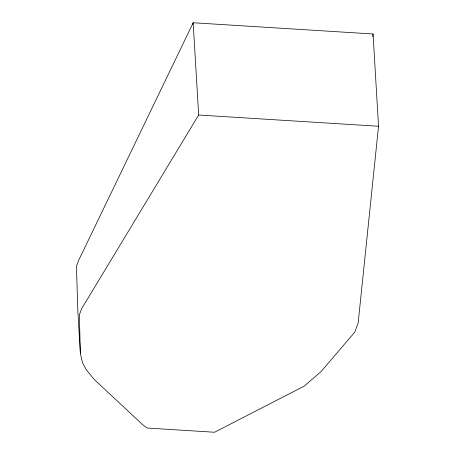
<?xml version="1.0" encoding="UTF-8"?>
<svg xmlns="http://www.w3.org/2000/svg" width="455" height="455" viewBox="0 0 455 455"><rect width="100%" height="100%" fill="white"/><g stroke="black" fill="none" stroke-linecap="round" stroke-linejoin="round"><path stroke-width="0.68" d="M372.844 36.815L373.054 33.988L193.176 22.75L78.687 260.271L76.463 266.334L77.777 309.838L80.37 353.529L82.639 362.988L86.052 369.403L93.957 379.208L142.614 424.629L147.136 428.036L214.538 432.25L304.15 386.159L320.957 371.695L354.815 332.093L358.159 322.987L378.537 126.257L373.054 33.988M192.442 24.752L193.176 22.75L198.659 115.018L81.57 308.82L79.346 314.883L80.37 353.529M198.659 115.018L378.537 126.257"/></g></svg>
